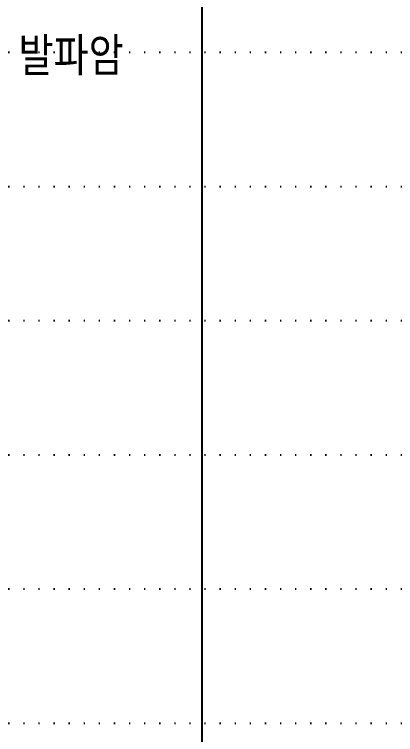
# Model space of a CAD drawing. Header units: millimetres. Extents: x -1499 to 6658, y -12483 to -6008.
# Drawn here: x 1239.4 to 1273.5, y -11322.1 to -11257.7 of the extents above; entities that cross this region are included whole.
import ezdxf

# ---------------------------------------------------------------- set-up
doc = ezdxf.new("R2010")
doc.units = ezdxf.units.MM
doc.linetypes.add('A-DOTLN01H', pattern=[0.125, 0, -0.125])
for name, color, linetype in [('@지층명', 7, 'Continuous'), ('CR-GRID', 56, 'A-DOTLN01H'), ('수직그리드', 1, 'Continuous')]:
    doc.layers.add(name, color=color, linetype=linetype)
doc.styles.get("Standard").update_dxf_attribs({"font": 'arial.ttf'})

msp = doc.modelspace()

# ---------------------------------------------------------------- linework, layer by layer
at = {"layer": 'CR-GRID', "linetype": 'A-DOTLN01H', "ltscale": 10}
for p, q in [((696.157, -11261.058), (6636.157, -11261.058)), ((696.157, -11285.058), (6636.157, -11285.058)), ((696.157, -11297.058), (6636.157, -11297.058)), ((696.157, -11309.058), (6636.157, -11309.058)), ((696.157, -11321.058), (6636.157, -11321.058))]:
    msp.add_line(p, q, dxfattribs=at)
at = {"layer": 'CR-GRID', "color": 6, "linetype": 'A-DOTLN01H', "ltscale": 10}
msp.add_line((696.157, -11273.058), (6636.157, -11273.058), dxfattribs=at)
at = {"layer": '수직그리드'}
msp.add_line((1256.157, -11165.346), (1256.157, -11873.058), dxfattribs=at)

# ---------------------------------------------------------------- texts
at = {"layer": '@지층명', "width": 0.833333}
msp.add_text('발파암', height=3, dxfattribs=at).set_placement((1239.771, -11262.81))

doc.saveas('drawing.dxf')
